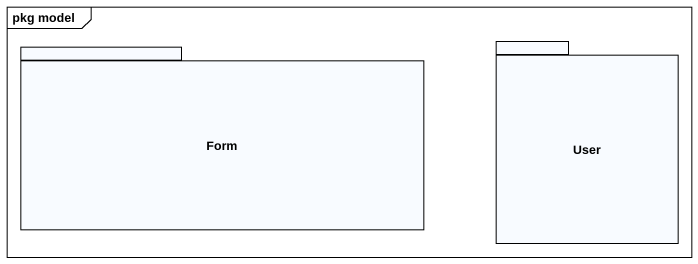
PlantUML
@startuml
mainframe pkg model
package Form {
}
package User {
}
@enduml
